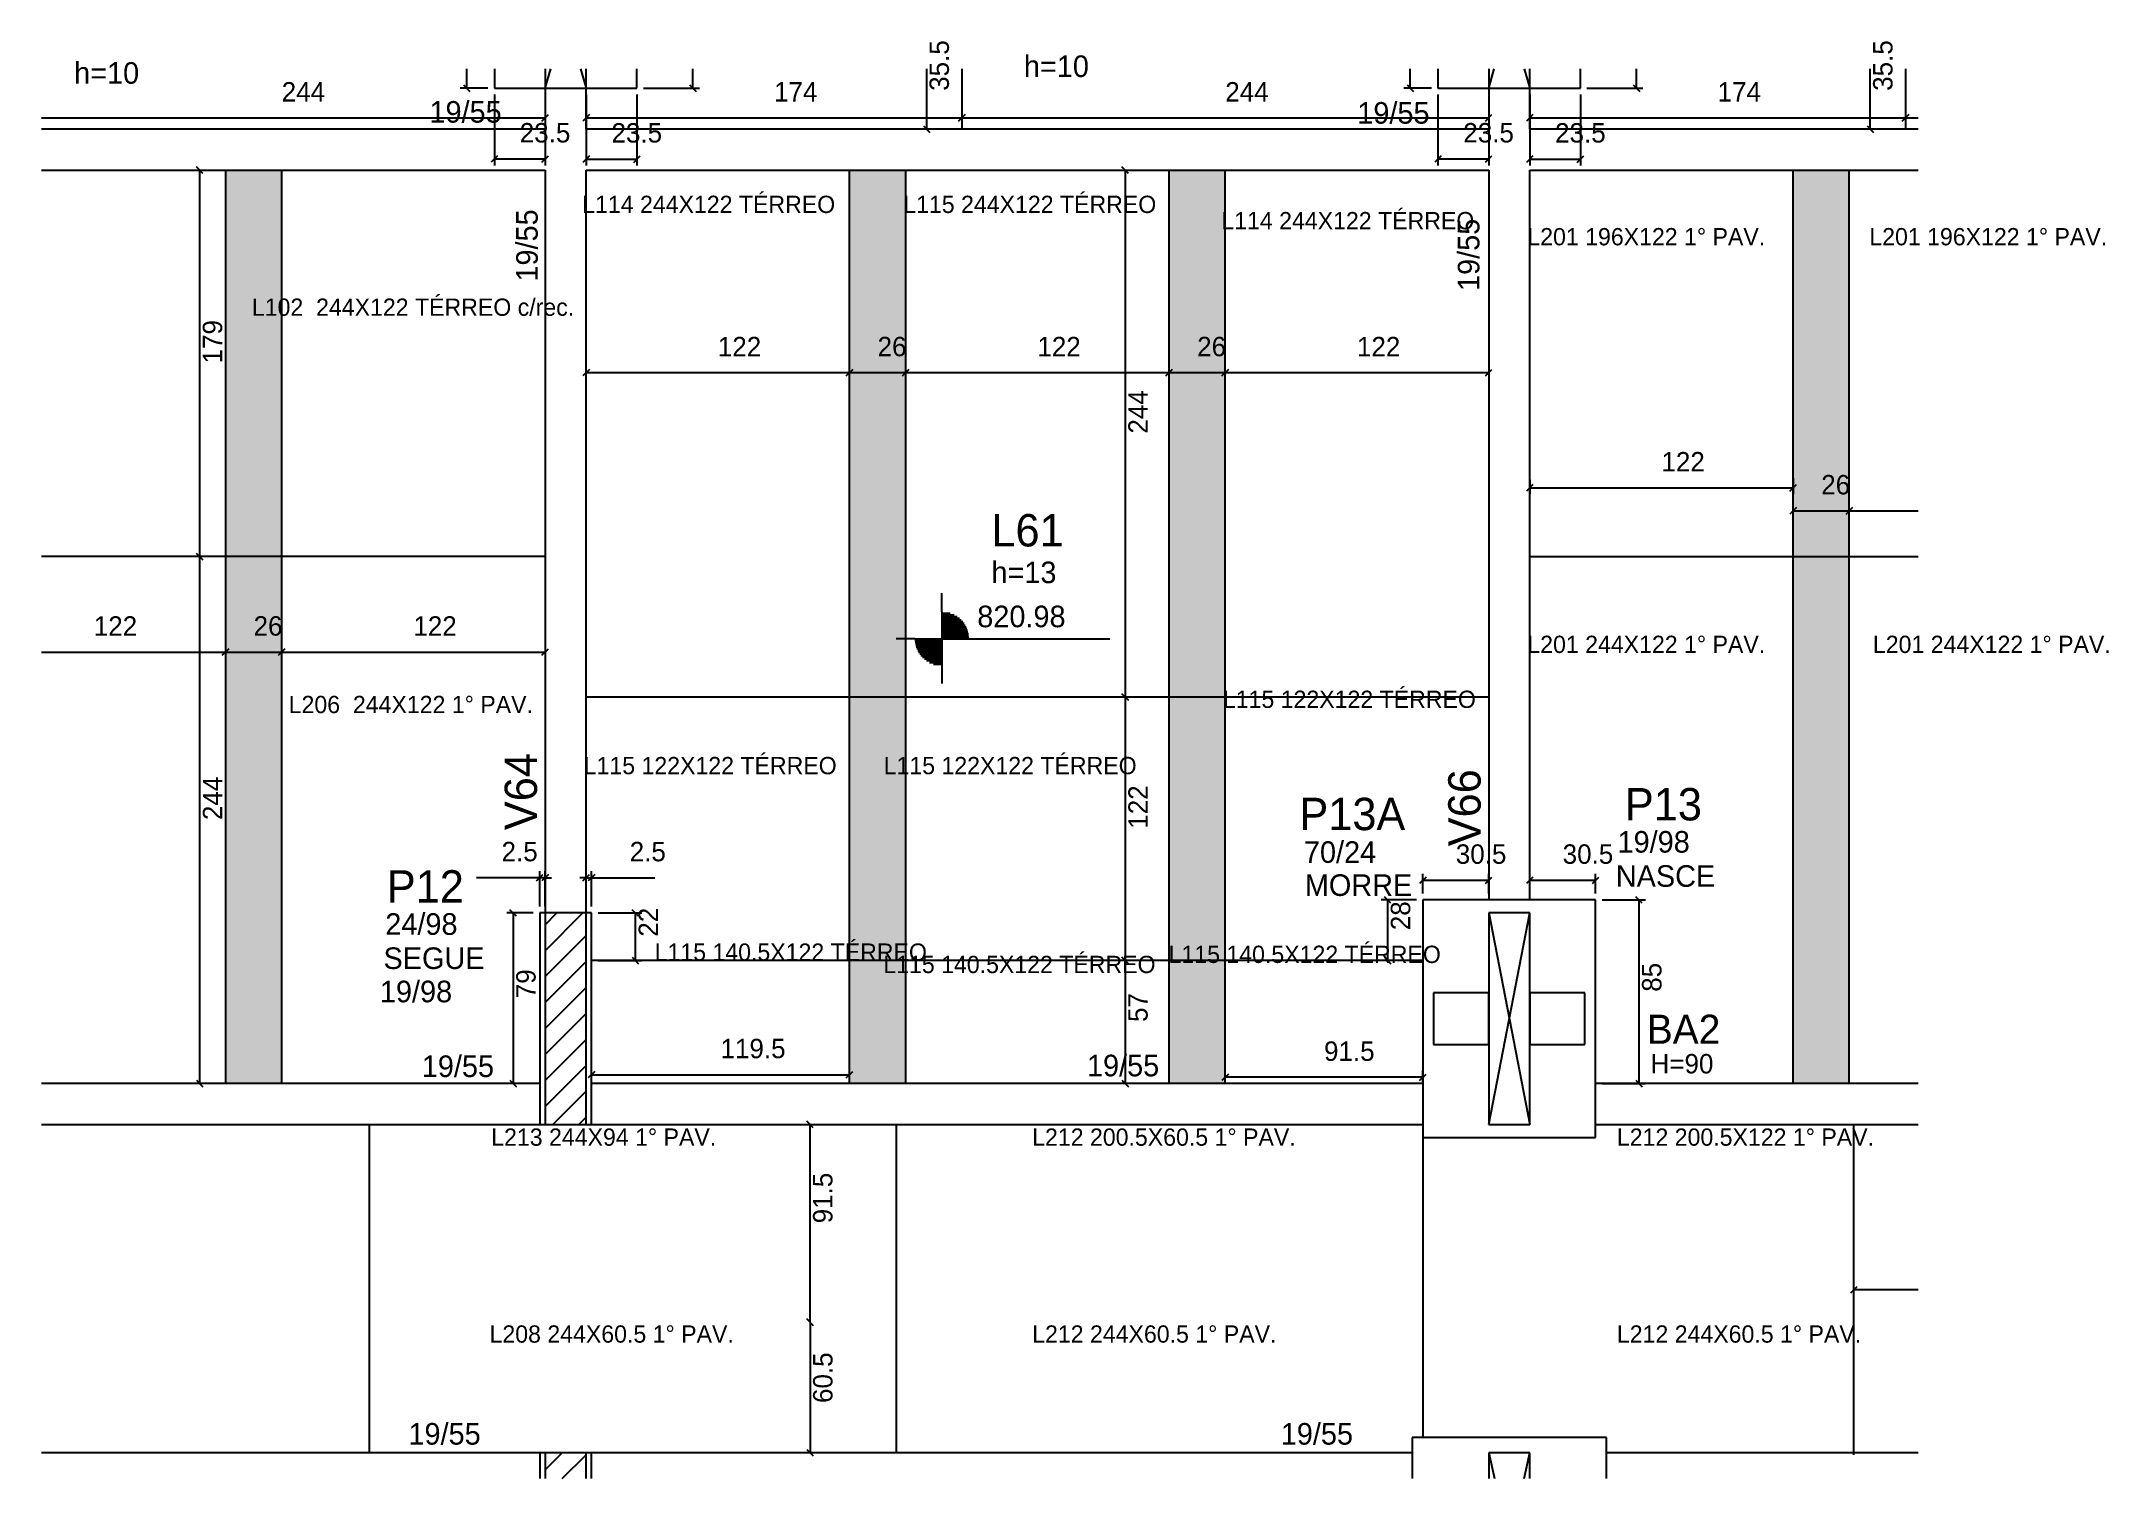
# Model space of a CAD drawing. Header units: metres. Extents: x 4449 to 5406, y 2514 to 3180.
import ezdxf

# ---------------------------------------------------------------- set-up
doc = ezdxf.new("R2010")
doc.units = ezdxf.units.M
for name, color, linetype in [('1', 7, 'Continuous'), ('3', 7, 'Continuous'), ('4', 7, 'Continuous'), ('7', 7, 'Continuous'), ('AUX00', 7, 'Continuous'), ('Hachura', 7, 'Continuous'), ('Painéis', 7, 'Continuous')]:
    doc.layers.add(name, color=color, linetype=linetype)

msp = doc.modelspace()

# ---------------------------------------------------------------- hatches: boundary and pattern name
at = {"layer": 'Hachura'}
h = msp.add_hatch(color=7, dxfattribs=at)
h.dxf.hatch_style = 1
h.paths.add_polyline_path([(4560.13, 3120.18), (4534.13, 3120.17), (4534.13, 2697.17), (4560.13, 2697.18), (4560.13, 3120.18)])
h = msp.add_hatch(color=7, dxfattribs=at)
h.dxf.hatch_style = 1
h.paths.add_polyline_path([(4823.13, 2697.17), (4849.13, 2697.17), (4849.13, 3120.17), (4823.13, 3120.17), (4823.13, 2697.17)])
h = msp.add_hatch(color=7, dxfattribs=at)
h.dxf.hatch_style = 1
h.paths.add_polyline_path([(4971.13, 2697.17), (4997.13, 2697.17), (4997.13, 3120.17), (4971.13, 3120.17), (4971.13, 2697.17)])
h = msp.add_hatch(color=7, dxfattribs=at)
h.dxf.hatch_style = 1
h.paths.add_polyline_path([(5286.16, 3120.17), (5260.16, 3120.17), (5260.16, 2697.17), (5286.16, 2697.17), (5286.16, 3120.17)])

# ---------------------------------------------------------------- linework, layer by layer
at = {"layer": '1', "color": 1, "lineweight": 25}
for p, q in [((4682.16, 3158.17), (4684.75, 3167.17)), ((4698.56, 3167.17), (4701.16, 3158.17)), ((5119.16, 3158.17), (5121.75, 3167.17)), ((5135.56, 3167.17), (5138.16, 3158.17)), ((5119.16, 2678.17), (5138.16, 2776.17)), ((5119.16, 2776.17), (5138.16, 2678.17)), ((5119.16, 2526.17), (5121.81, 2514.17)), ((5135.5, 2514.17), (5138.16, 2526.17))]:
    msp.add_line(p, q, dxfattribs=at)
at = {"layer": '3', "color": 3, "lineweight": 25}
for p, q in [((4865.89, 2915.67), (4865.89, 2924.25)), ((4865.89, 2915.67), (4865.89, 2890.67)), ((4865.89, 2915.06), (4869.74, 2915.06)), ((4865.89, 2914.27), (4871.64, 2914.27)), ((4865.89, 2913.47), (4872.96, 2913.47)), ((4865.89, 2912.68), (4874, 2912.68)), ((4865.89, 2911.89), (4874.84, 2911.89)), ((4865.89, 2911.1), (4875.55, 2911.1)), ((4853.39, 2903.17), (4844.68, 2903.17)), ((4853.39, 2903.17), (4878.39, 2903.17)), ((4865.89, 2902.37), (4853.39, 2902.37)), ((4865.89, 2901.58), (4853.49, 2901.58)), ((4865.89, 2910.3), (4876.15, 2910.3)), ((4865.89, 2909.51), (4876.66, 2909.51)), ((4865.89, 2908.72), (4877.09, 2908.72)), ((4865.89, 2907.92), (4877.45, 2907.92)), ((4865.89, 2907.13), (4877.74, 2907.13)), ((4865.89, 2906.34), (4877.98, 2906.34)), ((4865.89, 2905.55), (4878.16, 2905.55)), ((4865.89, 2904.75), (4878.29, 2904.75)), ((4865.89, 2903.96), (4878.39, 2903.96)), ((4878.39, 2903.17), (4943.69, 2903.17)), ((4865.89, 2900.79), (4853.62, 2900.79)), ((4865.89, 2900), (4853.8, 2900)), ((4865.89, 2899.2), (4854.03, 2899.2)), ((4865.89, 2898.41), (4854.33, 2898.41)), ((4865.89, 2897.62), (4854.69, 2897.62)), ((4865.89, 2896.82), (4855.12, 2896.82)), ((4865.89, 2896.03), (4855.63, 2896.03)), ((4865.89, 2895.24), (4856.22, 2895.24)), ((4865.89, 2894.45), (4856.93, 2894.45)), ((4865.89, 2893.65), (4857.78, 2893.65)), ((4865.89, 2892.86), (4858.82, 2892.86)), ((4865.89, 2892.07), (4860.14, 2892.07)), ((4865.89, 2891.27), (4862.04, 2891.27)), ((4865.89, 2890.67), (4865.89, 2882.45)), ((4682.16, 2758.69), (4699.63, 2776.17)), ((4682.16, 2770.71), (4687.61, 2776.17)), ((4682.16, 2746.67), (4701.16, 2765.67)), ((4682.16, 2734.65), (4701.16, 2753.65)), ((4682.16, 2722.63), (4701.16, 2741.63)), ((4682.16, 2710.61), (4701.16, 2729.61)), ((4682.16, 2698.59), (4701.16, 2717.59)), ((4682.16, 2686.57), (4701.16, 2705.57)), ((4685.77, 2678.17), (4701.16, 2693.55)), ((4697.79, 2678.17), (4701.16, 2681.53)), ((4682.16, 2518.28), (4690.04, 2526.17)), ((4690.07, 2514.17), (4701.16, 2525.26))]:
    msp.add_line(p, q, dxfattribs=at)
for points in [[(4658.66, 3167.17), (4658.66, 3158.17)], [(4724.66, 3158.17), (4724.66, 3167.17)], [(5095.66, 3167.17), (5095.66, 3158.17)], [(5161.66, 3158.17), (5161.66, 3167.17)], [(4658.66, 3158.17), (4724.66, 3158.17)], [(4682.16, 3158.17), (4682.16, 3139.17)], [(4701.16, 3139.17), (4701.16, 3158.17)], [(5095.66, 3158.17), (5161.66, 3158.17)], [(5119.16, 3158.17), (5119.16, 3139.17)], [(5138.16, 3139.17), (5138.16, 3158.17)], [(4682.16, 3139.17), (4448.84, 3139.17)], [(5119.16, 3139.17), (4701.16, 3139.17)], [(5318.1, 3139.17), (5138.16, 3139.17)], [(4448.84, 3120.17), (4682.16, 3120.17)], [(4682.16, 3120.17), (4682.16, 2776.17)], [(4701.16, 3120.17), (5119.16, 3120.17)], [(4701.16, 2776.17), (4701.16, 3120.17)], [(5119.16, 3120.17), (5119.16, 2782.17)], [(5138.16, 3120.17), (5318.1, 3120.17)], [(5138.16, 2782.17), (5138.16, 3120.17)], [(5168.66, 2782.17), (5088.66, 2782.17)], [(5088.66, 2782.17), (5088.66, 2672.17)], [(5168.66, 2672.17), (5168.66, 2782.17)], [(4679.66, 2697.17), (4448.84, 2697.17)], [(5088.66, 2697.17), (4703.66, 2697.17)], [(5318.1, 2697.17), (5168.66, 2697.17)], [(4448.84, 2678.17), (4679.66, 2678.17)], [(4703.66, 2678.17), (5088.66, 2678.17)], [(5088.66, 2672.17), (5168.66, 2672.17)], [(5168.66, 2678.17), (5318.1, 2678.17)], [(5173.66, 2533.17), (5083.66, 2533.17)], [(5083.66, 2533.17), (5083.66, 2514.17)], [(5173.66, 2514.17), (5173.66, 2533.17)], [(4679.66, 2526.17), (4448.84, 2526.17)], [(5083.66, 2526.17), (4703.66, 2526.17)], [(5318.1, 2526.17), (5173.66, 2526.17)]]:
    msp.add_lwpolyline(points, dxfattribs=at)
at = {"layer": '7', "color": 7, "lineweight": 25}
for points in [[(4682.16, 3167.17), (4682.16, 3158.17)], [(4701.16, 3158.17), (4701.16, 3167.17)], [(5119.16, 3167.17), (5119.16, 3158.17)], [(5138.16, 3158.17), (5138.16, 3167.17)], [(4682.16, 3158.17), (4701.16, 3158.17)], [(5119.16, 3158.17), (5138.16, 3158.17)], [(4703.66, 2776.17), (4679.66, 2776.17)], [(4679.66, 2776.17), (4679.66, 2678.17)], [(4701.16, 2776.17), (4682.16, 2776.17)], [(4682.16, 2776.17), (4682.16, 2678.17)], [(4701.16, 2678.17), (4701.16, 2776.17)], [(4703.66, 2678.17), (4703.66, 2776.17)], [(5138.16, 2776.17), (5119.16, 2776.17)], [(5119.16, 2776.17), (5119.16, 2678.17)], [(5138.16, 2678.17), (5138.16, 2776.17)], [(5119.16, 2739.17), (5093.66, 2739.17)], [(5093.66, 2739.17), (5093.66, 2715.17)], [(5119.16, 2715.17), (5119.16, 2739.17)], [(5163.66, 2739.17), (5138.16, 2739.17)], [(5138.16, 2739.17), (5138.16, 2715.17)], [(5163.66, 2715.17), (5163.66, 2739.17)], [(5093.66, 2715.17), (5119.16, 2715.17)], [(5138.16, 2715.17), (5163.66, 2715.17)], [(4679.66, 2678.17), (4703.66, 2678.17)], [(4682.16, 2678.17), (4701.16, 2678.17)], [(5119.16, 2678.17), (5138.16, 2678.17)], [(4703.66, 2526.17), (4679.66, 2526.17)], [(4679.66, 2526.17), (4679.66, 2514.17)], [(4701.16, 2526.17), (4682.16, 2526.17)], [(4682.16, 2526.17), (4682.16, 2514.17)], [(4701.16, 2514.17), (4701.16, 2526.17)], [(4703.66, 2514.17), (4703.66, 2526.17)], [(5138.16, 2526.17), (5119.16, 2526.17)], [(5119.16, 2526.17), (5119.16, 2514.17)], [(5138.16, 2514.17), (5138.16, 2526.17)]]:
    msp.add_lwpolyline(points, dxfattribs=at)
at = {"layer": 'Painéis', "color": 0, "lineweight": 25}
for p, q in [((4644.32, 3159.67), (4647.32, 3156.67)), ((4749.07, 3159.67), (4752.07, 3156.67)), ((5081.32, 3159.67), (5084.32, 3156.67)), ((5186.07, 3159.67), (5189.07, 3156.67)), ((4680.66, 3142.9), (4683.66, 3145.9)), ((4702.66, 3145.9), (4699.66, 3142.9)), ((4857.37, 3140.67), (4860.37, 3137.67)), ((4873.66, 3142.9), (4876.66, 3145.9)), ((4876.66, 3145.9), (4873.66, 3142.9)), ((5117.66, 3142.9), (5120.66, 3145.9)), ((5139.66, 3145.9), (5136.66, 3142.9)), ((5294.37, 3140.67), (5297.37, 3137.67)), ((5310.66, 3142.9), (5313.66, 3145.9)), ((5313.66, 3145.9), (5310.66, 3142.9)), ((4523.7, 3118.67), (4520.7, 3121.67)), ((4660.16, 3126.81), (4657.16, 3123.81)), ((4680.66, 3123.81), (4683.66, 3126.81)), ((4702.66, 3126.76), (4699.66, 3123.76)), ((4723.16, 3123.76), (4726.16, 3126.76)), ((4952.3, 3118.67), (4949.3, 3121.67)), ((5097.16, 3126.81), (5094.16, 3123.81)), ((5117.66, 3123.81), (5120.66, 3126.81)), ((5139.66, 3126.76), (5136.66, 3123.76)), ((5160.16, 3123.76), (5163.16, 3126.76)), ((4702.66, 3027.89), (4699.66, 3024.89)), ((4821.63, 3024.89), (4824.63, 3027.89)), ((4824.63, 3027.89), (4821.63, 3024.89)), ((4847.63, 3024.89), (4850.63, 3027.89)), ((4850.63, 3027.89), (4847.63, 3024.89)), ((4969.63, 3024.89), (4972.63, 3027.89)), ((4972.63, 3027.89), (4969.63, 3024.89)), ((4995.63, 3024.89), (4998.63, 3027.89)), ((4998.63, 3027.89), (4995.63, 3024.89)), ((5117.66, 3024.89), (5120.66, 3027.89)), ((5139.66, 2974.58), (5136.66, 2971.58)), ((5258.66, 2971.58), (5261.66, 2974.58)), ((5261.66, 2963.92), (5258.66, 2960.92)), ((5284.66, 2960.92), (5287.66, 2963.92)), ((5287.66, 2963.92), (5284.66, 2960.92)), ((4523.7, 2939.67), (4520.7, 2942.67)), ((4520.7, 2942.67), (4523.7, 2939.67)), ((4532.63, 2895.5), (4535.63, 2898.5)), ((4535.63, 2898.5), (4532.63, 2895.5)), ((4558.63, 2895.5), (4561.63, 2898.5)), ((4561.63, 2898.5), (4558.63, 2895.5)), ((4680.66, 2895.5), (4683.66, 2898.5)), ((4949.3, 2877.67), (4952.3, 2874.67)), ((4952.3, 2874.67), (4949.3, 2877.67)), ((4678.16, 2790.99), (4681.16, 2793.99)), ((4683.66, 2793.99), (4680.66, 2790.99)), ((4699.66, 2790.99), (4702.66, 2793.99)), ((4705.16, 2793.99), (4702.16, 2790.99)), ((5090.16, 2792.74), (5087.16, 2789.74)), ((5117.66, 2789.74), (5120.66, 2792.74)), ((5139.66, 2792.74), (5136.66, 2789.74)), ((5167.16, 2789.74), (5170.16, 2792.74)), ((4668.85, 2774.67), (4665.85, 2777.67)), ((4725.44, 2774.67), (4722.44, 2777.67)), ((5073.9, 2780.67), (5070.9, 2783.67)), ((5190.28, 2780.67), (5187.28, 2783.67)), ((4722.44, 2755.67), (4725.44, 2752.67)), ((4949.3, 2755.67), (4952.3, 2752.67)), ((4952.3, 2752.67), (4949.3, 2755.67)), ((5070.9, 2755.67), (5073.9, 2752.67)), ((4705.16, 2702.75), (4702.16, 2699.75)), ((4821.63, 2699.75), (4824.63, 2702.75)), ((4998.63, 2701.54), (4995.63, 2698.54)), ((5087.16, 2698.54), (5090.16, 2701.54)), ((4520.7, 2698.67), (4523.7, 2695.67)), ((4665.85, 2698.67), (4668.85, 2695.67)), ((4949.3, 2698.67), (4952.3, 2695.67)), ((5187.28, 2698.67), (5190.28, 2695.67)), ((4806.35, 2676.67), (4803.35, 2679.67)), ((5289.66, 2603.04), (5286.66, 2600.04)), ((4803.35, 2588.17), (4806.35, 2585.17)), ((4806.35, 2585.17), (4803.35, 2588.17)), ((4803.35, 2527.67), (4806.35, 2524.67))]:
    msp.add_line(p, q, dxfattribs=at)
at = {"layer": 'Painéis', "color": 4, "lineweight": 25}
for p, q in [((4645.82, 3158.17), (4645.82, 3167.17)), ((4750.57, 3158.17), (4750.57, 3167.17)), ((4858.87, 3139.17), (4858.87, 3167.17)), ((5082.82, 3158.17), (5082.82, 3167.17)), ((5187.57, 3158.17), (5187.57, 3167.17)), ((5295.87, 3139.17), (5295.87, 3167.17)), ((4655.66, 3158.17), (4642.82, 3158.17)), ((4658.66, 3155.17), (4658.66, 3122.31)), ((4682.16, 3155.17), (4682.16, 3122.31)), ((4701.16, 3155.17), (4701.16, 3122.26)), ((4724.66, 3155.17), (4724.66, 3122.26)), ((4727.66, 3158.17), (4753.57, 3158.17)), ((5092.66, 3158.17), (5079.82, 3158.17)), ((5095.66, 3155.17), (5095.66, 3122.31)), ((5119.16, 3155.17), (5119.16, 3122.31)), ((5138.16, 3155.17), (5138.16, 3122.26)), ((5161.66, 3155.17), (5161.66, 3122.26)), ((5164.66, 3158.17), (5190.57, 3158.17)), ((4448.84, 3144.4), (4682.16, 3144.4)), ((4701.16, 3144.4), (4875.16, 3144.4)), ((4875.16, 3144.4), (5119.16, 3144.4)), ((5138.16, 3144.4), (5312.16, 3144.4)), ((5312.16, 3144.4), (5318.1, 3144.4)), ((4856.63, 3139.17), (4855.87, 3139.17)), ((5293.63, 3139.17), (5292.87, 3139.17)), ((4682.16, 3125.31), (4658.66, 3125.31)), ((4701.16, 3125.26), (4724.66, 3125.26)), ((5119.16, 3125.31), (5095.66, 3125.31)), ((5138.16, 3125.26), (5161.66, 3125.26)), ((4522.2, 2941.17), (4522.2, 3120.17)), ((4950.8, 3120.17), (4950.8, 2876.17)), ((4701.16, 3026.39), (4823.13, 3026.39)), ((4823.13, 3026.39), (4849.13, 3026.39)), ((4849.13, 3026.39), (4971.13, 3026.39)), ((4971.13, 3026.39), (4997.13, 3026.39)), ((4997.13, 3026.39), (5119.16, 3026.39)), ((5138.16, 2976.79), (5138.16, 2970.08)), ((5138.16, 2973.08), (5260.16, 2973.08)), ((5260.16, 2977.45), (5260.16, 2970.08)), ((5260.16, 2962.42), (5286.16, 2962.42)), ((5286.16, 2962.42), (5318.1, 2962.42)), ((4522.2, 2697.17), (4522.2, 2941.17)), ((4448.84, 2897), (4534.13, 2897)), ((4534.13, 2897), (4560.13, 2897)), ((4560.13, 2897), (4682.16, 2897)), ((4950.8, 2876.17), (4950.8, 2754.17)), ((4679.66, 2792.49), (4650.3, 2792.49)), ((4679.66, 2779.17), (4679.66, 2795.49)), ((4682.16, 2792.49), (4679.66, 2792.49)), ((4682.16, 2779.17), (4682.16, 2795.49)), ((4682.16, 2792.49), (4685.16, 2792.49)), ((4701.16, 2792.49), (4698.16, 2792.49)), ((4701.16, 2779.17), (4701.16, 2795.49)), ((4701.16, 2792.49), (4703.66, 2792.49)), ((4703.66, 2779.17), (4703.66, 2795.49)), ((4703.66, 2792.49), (4733.01, 2792.49)), ((5088.66, 2785.17), (5088.66, 2794.24)), ((5119.16, 2791.24), (5088.66, 2791.24)), ((5119.16, 2785.17), (5119.16, 2794.24)), ((5138.16, 2785.17), (5138.16, 2794.24)), ((5168.66, 2791.24), (5138.16, 2791.24)), ((5168.66, 2785.17), (5168.66, 2794.24)), ((5085.66, 2782.17), (5069.4, 2782.17)), ((5072.4, 2754.17), (5072.4, 2782.17)), ((5171.66, 2782.17), (5191.78, 2782.17)), ((5188.78, 2697.17), (5188.78, 2782.17)), ((4676.66, 2776.17), (4664.35, 2776.17)), ((4667.35, 2776.17), (4667.35, 2697.17)), ((4706.66, 2776.17), (4726.94, 2776.17)), ((4723.94, 2754.17), (4723.94, 2776.17)), ((4706.66, 2754.17), (4726.94, 2754.17)), ((4950.8, 2754.17), (4950.8, 2697.17)), ((5085.66, 2754.17), (5069.4, 2754.17)), ((4703.66, 2701.25), (4823.13, 2701.25)), ((4997.13, 2698.01), (4997.13, 2703.04)), ((5088.66, 2700.04), (4997.13, 2700.04)), ((5088.66, 2698.01), (5088.66, 2703.04)), ((4676.66, 2697.17), (4664.35, 2697.17)), ((5171.66, 2697.17), (5191.78, 2697.17)), ((4804.85, 2586.67), (4804.85, 2678.17)), ((5318.1, 2601.54), (5288.16, 2601.54)), ((4804.85, 2586.67), (4804.85, 2526.17))]:
    msp.add_line(p, q, dxfattribs=at)
at = {"layer": 'Painéis', "color": 200, "lineweight": 25}
for p, q in [((4875.16, 3167.17), (4875.16, 3139.17)), ((5312.16, 3167.17), (5312.16, 3139.17)), ((4534.13, 3120.17), (4534.13, 2697.19)), ((4560.13, 3120.17), (4560.13, 2697.19)), ((4823.13, 2697.17), (4823.13, 3120.17)), ((4849.13, 2697.17), (4849.13, 3120.17)), ((4971.13, 2697.17), (4971.13, 3120.17)), ((4997.13, 2697.17), (4997.13, 3120.17)), ((5260.16, 2697.17), (5260.16, 3120.17)), ((5286.16, 2697.17), (5286.16, 3120.17)), ((4682.16, 2941.19), (4448.84, 2941.19)), ((5318.1, 2941.17), (5138.16, 2941.17)), ((5119.16, 2876.17), (4701.14, 2876.17)), ((5088.66, 2754.17), (4703.66, 2754.17)), ((4600.66, 2678.17), (4600.66, 2526.17)), ((4844.66, 2678.17), (4844.66, 2526.17)), ((5088.66, 2672.17), (5088.66, 2533.17)), ((5288.16, 2678.17), (5288.16, 2525.24))]:
    msp.add_line(p, q, dxfattribs=at)

# ---------------------------------------------------------------- texts
at = {"layer": '3', "color": 3, "lineweight": 25}
for s, height, p in [('h=10', 10, (4464.01, 3160.2)), ('h=10', 10, (4903.87, 3163.3)), ('19/55', 10, (4628.58, 3142.17)), ('19/55', 10, (5058.29, 3141.7)), ('h=13', 10, (4888.83, 2928.9)), ('820.98', 10, (4882.29, 2908.49)), ('70/24', 10, (5033.57, 2799.35)), ('19/98', 10, (5178.82, 2804.1)), ('NASCE', 10, (5178, 2788.27)), ('MORRE', 10, (5033.99, 2784.05)), ('24/98', 10, (4608.12, 2766.03)), ('SEGUE', 10, (4607.29, 2750.2)), ('19/98', 10, (4605.63, 2734.79)), ('19/55', 10, (4625.03, 2700.17)), ('19/55', 10, (4933.1, 2700.5)), ('H=90', 9, (5194.12, 2701.84)), ('19/55', 10, (4618.85, 2529.92)), ('19/55', 10, (5022.85, 2529.92))]:
    msp.add_text(s, height=height, dxfattribs=at).set_placement(p)
for p in [(4678.74, 3068.56), (5114.85, 3064.22)]:
    msp.add_text('19/55', height=10, rotation=90, dxfattribs=at).set_placement(p)
at = {"layer": '4', "color": 4, "lineweight": 25}
for s, height, p in [('L61', 15, (4888.83, 2945.9)), ('P13', 15, (5182.23, 2819.02)), ('P13A', 15, (5031.47, 2814.51)), ('P12', 15, (4608.83, 2780.95)), ('BA2', 13.5, (5192.33, 2715.55))]:
    msp.add_text(s, height=height, dxfattribs=at).set_placement(p)
for s, p in [('V64', (4678.41, 2814.51)), ('V66', (5115.41, 2807.03))]:
    msp.add_text(s, height=15, rotation=90, dxfattribs=at).set_placement(p)
at = {"layer": 'AUX00', "color": 7, "lineweight": 25}
for s, p in [('L114^J244X122^JTÉRREO', (4699.33, 3100.34)), ('L115^J244X122^JTÉRREO', (4848.02, 3100.34)), ('L114^J244X122^JTÉRREO', (4995.33, 3092.79)), ('L201^J196X122^J1° PAV.', (5137.05, 3085.36)), ('L201^J196X122^J1° PAV.', (5295.42, 3085.36)), ('L102 ^J244X122^JTÉRREO^Jc/rec.', (4546.34, 3052.72)), ('L201^J244X122^J1° PAV.', (5137.05, 2896.56)), ('L201^J244X122^J1° PAV.', (5297.09, 2896.56)), ('L206 ^J244X122^J1° PAV.', (4563.39, 2868.71)), ('L115^J122X122^JTÉRREO', (4996.05, 2871.12)), ('L115^J122X122^JTÉRREO', (4700.02, 2840.41)), ('L115^J122X122^JTÉRREO', (4838.94, 2840.41)), ('L115^J140.5X122^JTÉRREO', (4732.88, 2754.02)), ('L115^J140.5X122^JTÉRREO', (4838.78, 2748.31)), ('L115^J140.5X122^JTÉRREO', (4970.9, 2753)), ('L213^J244X94^J1° PAV.', (4657.19, 2668.35)), ('L212^J200.5X60.5^J1° PAV.', (4907.72, 2668.35)), ('L212^J200.5X122^J1° PAV.', (5178.53, 2668.35)), ('L208^J244X60.5^J1° PAV.', (4656.41, 2577.15)), ('L212^J244X60.5^J1° PAV.', (4907.72, 2577.15)), ('L212^J244X60.5^J1° PAV.', (5178.53, 2577.15))]:
    msp.add_text(s, height=8, dxfattribs=at).set_placement(p)
at = {"layer": 'Painéis', "color": 240, "lineweight": 25}
for s, p in [('35.5', (4869.17, 3156.92)), ('35.5', (5306.17, 3156.92)), ('179', (4532.6, 3030.67)), ('244', (4961.24, 2998.17)), ('244', (4532.63, 2819.17)), ('122', (4961.25, 2815.17)), ('22', (4734.44, 2765.17)), ('28', (5082.81, 2768.17)), ('79', (4677.75, 2736.67)), ('85', (5199.17, 2739.67)), ('57', (4961.2, 2725.67)), ('91.5', (4815.22, 2632.42)), ('60.5', (4815.25, 2549.21))]:
    msp.add_text(s, height=9, rotation=90, dxfattribs=at).set_placement(p)
for s, p in [('244', (4560.16, 3151.96)), ('174', (4788.16, 3151.96)), ('244', (4997.16, 3151.96)), ('174', (5225.16, 3151.96)), ('23.5', (4670.41, 3133)), ('23.5', (4712.91, 3132.96)), ('23.5', (5107.41, 3133)), ('23.5', (5149.91, 3132.96)), ('122', (4762.14, 3033.95)), ('26', (4836.13, 3033.99)), ('122', (4910.13, 3033.95)), ('26', (4984.13, 3033.99)), ('122', (5058.14, 3033.95)), ('122', (5199.16, 2980.63)), ('26', (5273.16, 2970.01)), ('122', (4473.13, 2904.56)), ('26', (4547.13, 2904.6)), ('122', (4621.14, 2904.56)), ('2.5', (4661.98, 2800.09)), ('2.5', (4721.33, 2800.09)), ('30.5', (5103.91, 2798.93)), ('30.5', (5153.41, 2798.93)), ('119.5', (4763.39, 2708.88)), ('91.5', (5042.89, 2707.66))]:
    msp.add_text(s, height=9, dxfattribs=at).set_placement(p)

doc.saveas('drawing.dxf')
